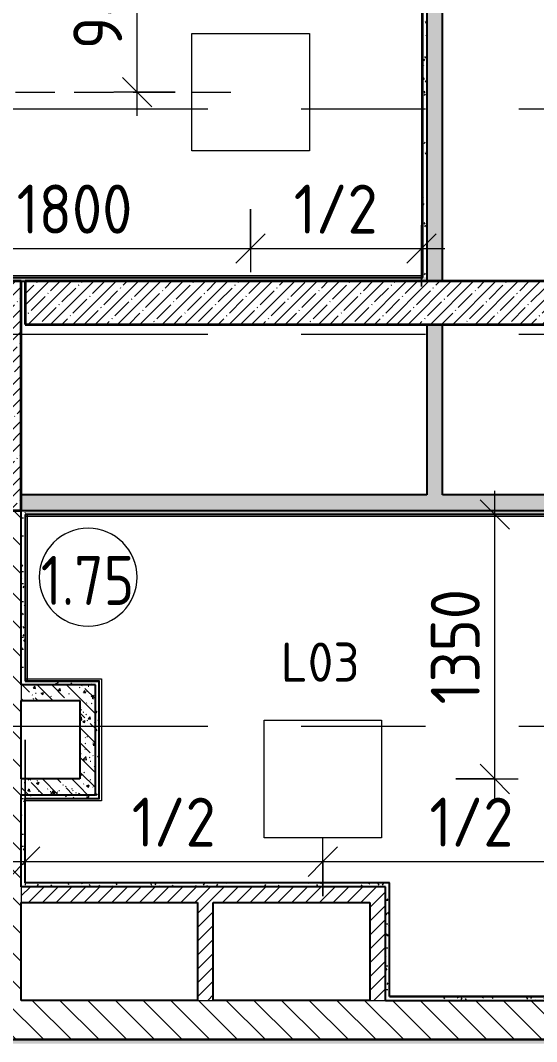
# Model space of a CAD drawing. Header units: millimetres. Extents: x 81425 to 274970, y -8553 to 29000.
# Drawn here: x 86466 to 89101, y 13390 to 18601 of the extents above; entities that cross this region are included whole.
import ezdxf

# ---------------------------------------------------------------- set-up
doc = ezdxf.new("R2010")
doc.units = ezdxf.units.MM
doc.linetypes.add('ADSK_Штрих_ш2 п1', pattern=[300, 200, -100])
doc.linetypes.add('Осевая', pattern=[3175, 635, -476.25, 1587.5, -476.25])
for name, color, linetype, lineweight in [('A-ANNO-DIMS', 7, 'Continuous', 9), ('A-ANNO-DIMS-100', 7, 'Continuous', 9), ('A-ANNO-NOTE', 7, 'Continuous', 9), ('A-AREA-IDEN', 7, 'Continuous', 9), ('A-DETL-2', 7, 'ADSK_Штрих_ш2 п1', 9), ('A-WALL', 7, 'Continuous', 9), ('E-LITE-EQPM-IDEN', 7, 'Continuous', 9), ('I-WALL', 7, 'Continuous', 9), ('Оси-2', 7, 'Осевая', 9)]:
    doc.layers.add(name, color=color, linetype=linetype, lineweight=lineweight)
for name, color, linetype, lineweight, true_color in [('A-WALL-1', 7, 'Continuous', 35, 0x3c3c3c), ('A-WALL-2', 7, 'Continuous', 25, 0x3c3c3c), ('A-WALL-FNSH-2', 7, 'Continuous', 13, 0x3c3c3c)]:
    doc.layers.add(name, color=color, linetype=linetype, lineweight=lineweight, true_color=true_color)
doc.styles.add('GOST Common', font='GOST_Common.ttf', dxfattribs={"height": 200})
doc.styles.add('GOST Common_1', font='GOST_Common.ttf', dxfattribs={"width": 0.9, "height": 250})
doc.styles.add('ISOCPEUR', font='isocpeur.ttf', dxfattribs={"width": 0.9, "height": 250})
doc.dimstyles.new('ISO-2_5_0_9К_БОЛЬШОЙ_1', dxfattribs={"dimscale": 304.8, "dimtxt": 248.995294, "dimasz": 0.492126, "dimexe": 0.393701, "dimexo": 0.984252, "dimgap": 0, "dimtad": 1, "dimdec": 0, "dimrnd": 10, "dimzin": 0, "dimdsep": 46, "dimtxsty": 'ISOCPEUR', "dimblk1": 'OBLIQUE', "dimblk2": 'OBLIQUE', "dimsah": 1, "dimcen": 0.09, "dimdle": 0.393701, "dimazin": 0, "dimtfac": 1, "dimtdec": 4, "dimtix": 1, "dimtmove": 0, "dimatfit": 3, "dimfxl": 1, "dimtvp": 1, "dimtolj": 1, "dimtzin": 0, "dimarcsym": 2})
pattern_1 = [(45, (0, 0), (-57.024626, 57.024626), []), (45, (57.025, 0), (-57.024626, 57.024626), [100.806, -20.161, 3.353, -16.808])]
pattern_2 = [(135, (0, 0), (-70.71068, -70.71068), [])]
pattern_3 = [(135, (0, 0), (-75.43415, -75.43415), [106.68, -17.78, 3.556, -17.78]), (135, (0, 75.39), (-75.43415, -75.43415), []), (50, (0, 0), (127.52922, -11.15758), [13.335, -146.685]), (355, (0, 0), (-24.66966, 133.74002), [10.668, -117.348]), (100.451, (10.63, -0.93), (102.85973, 122.58178), [11.333, -124.663]), (46.184, (0, 35.56), (189.75516, -29.43036), [20.002, -220.027]), (96.636, (15.81, 33.1), (166.1822, 173.1996), [17, -186.995]), (351.184, (0, 35.56), (166.18393, 173.19757), [16.002, -176.022]), (21, (17.78, 26.67), (106.13027, -71.58603), [13.335, -146.685]), (326, (17.78, 26.67), (43.26188, 128.93175), [10.668, -117.348]), (71.451, (26.62, 20.7), (149.39198, 57.34505), [11.333, -124.663]), (37.5, (0, 0), (2.162228, 59.188357), [3.353, -112.573, 3.353, -115.773, -117.792]), (37.5, (0, 0), (2.162228, 59.188357), [-235.052, 3.353, -114.44]), (7.5, (0, 0), (46.773857, 70.126152), [3.353, -64.567, 3.353, -109.906, -44.894]), (7.5, (0, 0), (46.773857, 70.126152), [-181.178, 3.353, -41.542]), (327.5, (-39.65, 0), (94.913671, -4.010093), [3.353, -41.097, 3.353, -135.331, -184.023]), (327.5, (-39.65, 0), (94.913671, -4.010093), [-183.134, 3.353, -180.67]), (317.5, (-57.43, 0), (103.69057, 17.79882), [3.353, -54.432, 3.353, -88.748, -130.683]), (317.5, (-57.43, 0), (103.69057, 17.79882), [-149.885, 3.353, -127.33])]
pattern_4 = [(45, (0, 0), (-35.35534, 35.35534), [])]
pattern_5 = [(0, (0, 0), (121.92, 30.48), [10.058, -81.382, 10.058, -81.382, -487.68]), (0, (0, 0), (121.92, 30.48), [-182.88, 10.058, -172.822, 10.058, -81.382, -213.36]), (0, (0, 0), (121.92, 30.48), [-457.2, 10.058, -50.902, 10.058, -142.342]), (120, (45.72, 15.24), (-87.356454, 90.345817), [10.058, -81.382, 10.058, -81.382, -487.68]), (120, (45.72, 15.24), (-87.356454, 90.345817), [-182.88, 10.058, -172.822, 10.058, -81.382, -213.36]), (120, (45.72, 15.24), (-87.356454, 90.345817), [-457.2, 10.058, -50.902, 10.058, -142.342]), (240, (60.96, 76.2), (-34.563546, -120.825817), [10.058, -81.382, 10.058, -81.382, -487.68]), (240, (60.96, 76.2), (-34.563546, -120.825817), [-182.88, 10.058, -172.822, 10.058, -81.382, -213.36]), (240, (60.96, 76.2), (-34.563546, -120.825817), [-457.2, 10.058, -50.902, 10.058, -142.342])]

# ---------------------------------------------------------------- blocks, each defined once
blk = doc.blocks.new('DIMBLOCK86-План расстановки осветительного оборудования 1 этажа в осях 23-33')
at = {"layer": 'A-ANNO-DIMS-100'}
for p, q in [((85841, 17637.5), (85841, 17316.5)), ((85841, 17436.5), (85841, 17637.5)), ((87641, 17637.5), (87641, 17316.5)), ((87641, 17436.5), (87641, 17637.5)), ((85841, 17436.5), (87641, 17436.5))]:
    blk.add_line(p, q, dxfattribs=at)
at = {"layer": 'A-ANNO-DIMS-100', "lineweight": 20}
for p, q in [((85841, 17436.5), (85916, 17511.5)), ((87641, 17436.5), (87716, 17511.5)), ((85841, 17436.5), (85766, 17361.5)), ((87641, 17436.5), (87566, 17361.5))]:
    blk.add_line(p, q, dxfattribs=at)
at = {"layer": 'A-ANNO-DIMS-100', "color": 0, "insert": (86446.5, 17763.2), "char_height": 250, "width": 706.764, "attachment_point": 1, "line_spacing_factor": 1.149209, "style": 'ISOCPEUR'}
blk.add_mtext('1800', dxfattribs=at)
blk = doc.blocks.new('_Oblique')
at = {"color": 0, "linetype": 'ByBlock', "lineweight": -2}
blk.add_line((-0.5, -0.5), (0.5, 0.5), dxfattribs=at)
blk = doc.blocks.new('DIMBLOCK87-План расстановки осветительного оборудования 1 этажа в осях 23-33')
at = {"layer": 'A-ANNO-DIMS-100'}
for p, q in [((87641, 17637.5), (87641, 17316.5)), ((87641, 17436.5), (87641, 17637.5)), ((88513, 17242.6), (88513, 17556.5)), ((87641, 17436.5), (88633, 17436.5)), ((88513, 17436.5), (88513, 17242.6))]:
    blk.add_line(p, q, dxfattribs=at)
at = {"layer": 'A-ANNO-DIMS-100', "lineweight": 20}
for p, q in [((87641, 17436.5), (87716, 17511.5)), ((88513, 17436.5), (88588, 17511.5)), ((87641, 17436.5), (87566, 17361.5)), ((88513, 17436.5), (88438, 17361.5))]:
    blk.add_line(p, q, dxfattribs=at)
at = {"layer": 'A-ANNO-DIMS-100', "color": 0, "insert": (87861.5, 17763.2), "char_height": 250, "width": 517.144, "attachment_point": 1, "line_spacing_factor": 1.149209, "style": 'ISOCPEUR'}
blk.add_mtext('1/2', dxfattribs=at)
blk = doc.blocks.new('DIMBLOCK94-План расстановки осветительного оборудования 1 этажа в осях 23-33')
at = {"layer": 'A-ANNO-DIMS-100'}
for p, q in [((86490, 14930), (86490, 14188.2)), ((86490, 14308.2), (86490, 14930)), ((88010, 14132.5), (88010, 14428.2)), ((86370, 14308.2), (88010, 14308.2)), ((88010, 14308.2), (88010, 14132.5))]:
    blk.add_line(p, q, dxfattribs=at)
at = {"layer": 'A-ANNO-DIMS-100', "lineweight": 20}
for p, q in [((86490, 14308.2), (86565, 14383.2)), ((88010, 14308.2), (88085, 14383.2)), ((86490, 14308.2), (86415, 14233.2)), ((88010, 14308.2), (87935, 14233.2))]:
    blk.add_line(p, q, dxfattribs=at)
at = {"layer": 'A-ANNO-DIMS-100', "color": 0, "insert": (87034.5, 14634.8), "char_height": 250, "width": 517.144, "attachment_point": 1, "line_spacing_factor": 1.149209, "style": 'ISOCPEUR'}
blk.add_mtext('1/2', dxfattribs=at)
blk = doc.blocks.new('DIMBLOCK95-План расстановки осветительного оборудования 1 этажа в осях 23-33')
at = {"layer": 'A-ANNO-DIMS-100'}
for p, q in [((88010, 14132.5), (88010, 14428.2)), ((89530, 14114.2), (89530, 14428.2)), ((88010, 14308.2), (89650, 14308.2)), ((88010, 14308.2), (88010, 14132.5)), ((89530, 14308.2), (89530, 14114.2))]:
    blk.add_line(p, q, dxfattribs=at)
at = {"layer": 'A-ANNO-DIMS-100', "lineweight": 20}
for p, q in [((88010, 14308.2), (88085, 14383.2)), ((89530, 14308.2), (89605, 14383.2)), ((88010, 14308.2), (87935, 14233.2)), ((89530, 14308.2), (89455, 14233.2))]:
    blk.add_line(p, q, dxfattribs=at)
at = {"layer": 'A-ANNO-DIMS-100', "color": 0, "insert": (88554.5, 14634.8), "char_height": 250, "width": 517.144, "attachment_point": 1, "line_spacing_factor": 1.149209, "style": 'ISOCPEUR'}
blk.add_mtext('1/2', dxfattribs=at)
blk = doc.blocks.new('DIMBLOCK96-План расстановки осветительного оборудования 1 этажа в осях 23-33')
at = {"layer": 'A-ANNO-DIMS-100', "lineweight": 20}
for p, q in [((88887.8, 16080), (88812.8, 16155)), ((88887.8, 16080), (88962.8, 16005)), ((88887.8, 14730), (88812.8, 14805)), ((88887.8, 14730), (88962.8, 14655))]:
    blk.add_line(p, q, dxfattribs=at)
at = {"layer": 'A-ANNO-DIMS-100'}
for p, q in [((88887.8, 14610), (88887.8, 16200)), ((89081.7, 16080), (88767.8, 16080)), ((88887.8, 16080), (89081.7, 16080)), ((88688.3, 14730), (89007.8, 14730)), ((88887.8, 14730), (88688.3, 14730))]:
    blk.add_line(p, q, dxfattribs=at)
at = {"layer": 'A-ANNO-DIMS-100', "color": 0, "insert": (88561.2, 15110.5), "char_height": 250, "width": 706.764, "attachment_point": 1, "rotation": 90, "line_spacing_factor": 1.149209, "style": 'ISOCPEUR'}
blk.add_mtext('1350', dxfattribs=at)
blk = doc.blocks.new('Марка_Помещения - Номер-25198446-План расстановки осветительного оборудования 1 этажа в осях 23-33')
at = {"layer": 'A-AREA-IDEN'}
for start, end in [(360, 180), (180, 360)]:
    blk.add_arc((0, 0), 2.5, start, end, dxfattribs=at)
blk = doc.blocks.new('DIMBLOCK176-План расстановки осветительного оборудования 1 этажа в осях 23-33')
at = {"layer": 'A-ANNO-DIMS-100'}
for p, q in [((87062.1, 18115), (87062.1, 19292)), ((87256, 19172), (86942.1, 19172)), ((87062.1, 19172), (87256, 19172)), ((87256, 18235), (86942.1, 18235)), ((87062.1, 18235), (87256, 18235))]:
    blk.add_line(p, q, dxfattribs=at)
at = {"layer": 'A-ANNO-DIMS-100', "lineweight": 20}
for p, q in [((87062.1, 19172), (86987.1, 19247)), ((87062.1, 19172), (87137.1, 19097)), ((87062.1, 18235), (86987.1, 18310)), ((87062.1, 18235), (87137.1, 18160))]:
    blk.add_line(p, q, dxfattribs=at)
at = {"layer": 'A-ANNO-DIMS-100', "color": 0, "insert": (86735.5, 18454.5), "char_height": 250, "width": 597.589, "attachment_point": 1, "rotation": 90, "line_spacing_factor": 1.149209, "style": 'ISOCPEUR'}
blk.add_mtext('940', dxfattribs=at)

msp = doc.modelspace()

# ---------------------------------------------------------------- hatches: boundary and pattern name
at = {"layer": 'I-WALL'}
h = msp.add_hatch(dxfattribs=at)
h.set_pattern_fill('FP_38', color=256, style=0, pattern_type=2)
h.set_pattern_definition(pattern_5)
h.paths.add_polyline_path([(88521, 17290), (88541, 17290), (88541, 19200), (88521, 19200), (88521, 17298)])
h = msp.add_hatch(dxfattribs=at)
h.set_pattern_fill('FP_8', color=256, style=0, pattern_type=2)
h.set_pattern_definition(pattern_3)
h.paths.add_polyline_path([(88621, 16180), (88621, 17050), (88541, 17050), (88541, 16180)])
h.paths.add_polyline_path([(88541, 17270), (88621, 17270.7), (88621, 19200), (88541, 19200), (88541, 17270.7)])
h = msp.add_hatch(dxfattribs=at)
h.set_pattern_fill('FP_38', color=256, style=0, pattern_type=2)
h.set_pattern_definition(pattern_5)
h.paths.add_polyline_path([(85833, 17270), (88541, 17270.7), (88541, 17290), (84990, 17290), (84990, 17270)])
h = msp.add_hatch(dxfattribs=at)
h.set_pattern_fill('FP_1', color=256, style=0, pattern_type=2)
h.set_pattern_definition(pattern_1)
h.paths.add_polyline_path([(86470, 16100), (86470, 17270), (86270, 17270), (86270, 16100)])
h = msp.add_hatch(dxfattribs=at)
h.set_pattern_fill('FP_1', color=256, style=0, pattern_type=2)
h.set_pattern_definition(pattern_1)
h.paths.add_polyline_path([(92490.3, 17050), (92810, 17050), (92810, 17270), (86490, 17270), (86490, 17050), (91158.8, 17050)])
h = msp.add_hatch(dxfattribs=at)
h.set_pattern_fill('FP_8', color=256, style=0, pattern_type=2)
h.set_pattern_definition(pattern_3)
h.paths.add_polyline_path([(89550, 16100), (89550, 16180), (86470, 16180), (86470, 16100), (89161.6, 16100)])
h = msp.add_hatch(dxfattribs=at)
h.set_pattern_fill('FP_3', color=256, style=0, pattern_type=2)
h.set_pattern_definition(pattern_2)
h.paths.add_polyline_path([(86470, 13600), (86470, 16100), (86270, 16100), (86270, 13600)])
h = msp.add_hatch(dxfattribs=at)
h.set_pattern_fill('FP_38', color=256, style=0, pattern_type=2)
h.set_pattern_definition(pattern_5)
h.paths.add_polyline_path([(86490, 15230), (86490, 16100), (86470, 16100), (86470, 15230)])
h = msp.add_hatch(dxfattribs=at)
h.set_pattern_fill('FP_38', color=256, style=0, pattern_type=2)
h.set_pattern_definition(pattern_5)
h.paths.add_polyline_path([(89530, 16080), (89550, 16080), (89550, 16100), (86490, 16100), (86490, 16080), (89529, 16080)])
h = msp.add_hatch(dxfattribs=at)
h.set_pattern_fill('FP_38', color=256, style=0, pattern_type=2)
h.set_pattern_definition(pattern_5)
h.paths.add_polyline_path([(86848.4, 15210), (86848.4, 15230), (86470, 15230), (86470, 15210)])
h = msp.add_hatch(dxfattribs=at)
h.set_pattern_fill('FP_38', color=256, style=0, pattern_type=2)
h.set_pattern_definition(pattern_5)
h.paths.add_polyline_path([(86848.4, 14650), (86868.4, 14650), (86868.4, 15230), (86848.4, 15230), (86848.4, 14834.9)])
h = msp.add_hatch(dxfattribs=at)
h.set_pattern_fill('FP_8', color=256, style=0, pattern_type=2)
h.set_pattern_definition(pattern_3)
h.paths.add_polyline_path([(86768.4, 15130), (86848.4, 15130), (86848.4, 15210), (86470, 15210), (86470, 15130)])
h = msp.add_hatch(dxfattribs=at)
h.set_pattern_fill('FP_8', color=256, style=0, pattern_type=2)
h.set_pattern_definition(pattern_3)
h.paths.add_polyline_path([(86848.4, 14650), (86848.4, 15130), (86768.4, 15130), (86768.4, 14650)])
h = msp.add_hatch(dxfattribs=at)
h.set_pattern_fill('FP_8', color=256, style=0, pattern_type=2)
h.set_pattern_definition(pattern_3)
h.paths.add_polyline_path([(86768.4, 14650), (86768.4, 14730), (86470, 14730), (86470, 14650)])
h = msp.add_hatch(dxfattribs=at)
h.set_pattern_fill('FP_38', color=256, style=0, pattern_type=2)
h.set_pattern_definition(pattern_5)
h.paths.add_polyline_path([(86490, 14200), (86490, 14650), (86470, 14650), (86470, 14200)])
h = msp.add_hatch(dxfattribs=at)
h.set_pattern_fill('FP_38', color=256, style=0, pattern_type=2)
h.set_pattern_definition(pattern_5)
h.paths.add_polyline_path([(86868.4, 14630), (86868.4, 14650), (86490, 14650), (86491, 14630)])
h = msp.add_hatch(dxfattribs=at)
h.set_pattern_fill('FP_38', color=256, style=0, pattern_type=2)
h.set_pattern_definition(pattern_5)
h.paths.add_polyline_path([(88330, 14180), (88330, 14200), (86470, 14200), (86470, 14180), (87164.4, 14180)])
h = msp.add_hatch(dxfattribs=at)
h.set_pattern_fill('FP_2', color=256, style=0, pattern_type=2)
h.set_pattern_definition(pattern_4)
h.paths.add_polyline_path([(88250, 14100), (88330, 14100), (88330, 14180), (86470, 14180), (86470, 14100), (87450, 14100)])
h = msp.add_hatch(dxfattribs=at)
h.set_pattern_fill('FP_38', color=256, style=0, pattern_type=2)
h.set_pattern_definition(pattern_5)
h.paths.add_polyline_path([(88350, 13600), (88350, 14200), (88330, 14200), (88330, 13600)])
h = msp.add_hatch(dxfattribs=at)
h.set_pattern_fill('FP_2', color=256, style=0, pattern_type=2)
h.set_pattern_definition(pattern_4)
h.paths.add_polyline_path([(87370, 13600), (87450, 13600), (87450, 14100), (87370, 14100), (87370, 13617.1)])
h = msp.add_hatch(dxfattribs=at)
h.set_pattern_fill('FP_2', color=256, style=0, pattern_type=2)
h.set_pattern_definition(pattern_4)
h.paths.add_polyline_path([(88330, 13600), (88330, 14100), (88250, 14100), (88250, 13600)])
h = msp.add_hatch(dxfattribs=at)
h.set_pattern_fill('FP_38', color=256, style=0, pattern_type=2)
h.set_pattern_definition(pattern_5)
h.paths.add_polyline_path([(89360, 13600), (89360, 13620), (88350, 13620), (88350, 13600), (88495.9, 13600)])
h = msp.add_hatch(dxfattribs=at)
h.set_pattern_fill('FP_3', color=256, style=0, pattern_type=2)
h.set_pattern_definition(pattern_2)
h.paths.add_polyline_path([(89360, 13400), (89360, 13600), (84970.7, 13600), (84970.7, 13400), (88495.9, 13400)])
h = msp.add_hatch(dxfattribs=at)
h.set_pattern_fill('FP_38', color=256, style=0, pattern_type=2)
h.set_pattern_definition(pattern_5)
h.paths.add_polyline_path([(98481.8, 13380), (98500, 13380), (98500, 13400), (84970.7, 13400), (84970.7, 13380), (98480, 13380)])

# ---------------------------------------------------------------- linework, layer by layer
at = {"layer": 'A-ANNO-NOTE'}
for p, q in [((87341, 18535), (87941, 18535)), ((87341, 17935), (87341, 18535)), ((87941, 18535), (87941, 17935)), ((87941, 17935), (87341, 17935)), ((87710, 15030), (88310, 15030)), ((87710, 14430), (87710, 15030)), ((88310, 15030), (88310, 14430)), ((88310, 14430), (87710, 14430))]:
    msp.add_line(p, q, dxfattribs=at)
at = {"layer": 'A-DETL-2'}
msp.add_line((85841, 18235), (87641, 18235), dxfattribs=at)
at = {"layer": 'A-WALL'}
for p, q in [((86470, 15210), (86470, 15130)), ((86470, 14730), (86470, 14650)), ((86470, 14180), (86470, 14100)), ((87370, 13600), (87450, 13600)), ((88250, 13600), (88330, 13600))]:
    msp.add_line(p, q, dxfattribs=at)
at = {"layer": 'A-WALL-1'}
for p, q in [((86470, 17270), (84970.7, 17270)), ((86470, 16100), (86470, 17270)), ((89160, 17270), (86490, 17270)), ((86490, 17270), (86490, 17050)), ((86490, 17050), (92810, 17050)), ((86270, 16100), (86470, 16100))]:
    msp.add_line(p, q, dxfattribs=at)
at = {"layer": 'A-WALL-2'}
for p, q in [((88521, 17290), (88521, 19180)), ((88541, 19200), (88541, 17270)), ((88621, 17270), (88621, 19200)), ((84990, 17290), (88521, 17290)), ((86470, 17270), (86490, 17270)), ((88541, 17050), (88541, 16180)), ((88621, 16180), (88621, 17050)), ((88541, 16180), (86470, 16180)), ((89550, 16180), (88621, 16180)), ((86470, 15210), (86470, 16100)), ((86470, 16100), (89550, 16100)), ((89530, 16080), (86490, 16080)), ((86490, 16080), (86490, 15230)), ((86490, 15230), (86868.4, 15230)), ((86868.4, 14630), (86868.4, 15230)), ((86848.4, 15210), (86470, 15210)), ((86848.4, 14650), (86848.4, 15210)), ((86470, 14730), (86470, 15130)), ((86470, 15130), (86768.4, 15130)), ((86768.4, 15130), (86768.4, 14730)), ((86768.4, 14730), (86470, 14730)), ((86470, 14180), (86470, 14650)), ((86470, 14650), (86848.4, 14650)), ((86490, 14200), (86490, 14630)), ((86490, 14630), (86868.4, 14630)), ((88330, 14180), (86470, 14180)), ((88350, 14200), (86490, 14200)), ((88330, 13600), (88330, 14180)), ((88350, 13620), (88350, 14200)), ((86470, 13600), (86470, 14100)), ((86470, 14100), (87370, 14100)), ((87370, 14100), (87370, 13600)), ((87450, 14100), (88250, 14100)), ((87450, 13600), (87450, 14100)), ((88250, 14100), (88250, 13600)), ((88350, 13620), (89340, 13620)), ((87370, 13600), (86470, 13600)), ((88250, 13600), (87450, 13600)), ((88330, 13600), (89360, 13600)), ((84970.7, 13400), (89360, 13400)), ((96820, 13400), (84970.7, 13400))]:
    msp.add_line(p, q, dxfattribs=at)
at = {"layer": 'A-WALL-FNSH-2'}
for p, q in [((88513, 19172), (88513, 17298)), ((88513, 17298), (84998, 17298)), ((86491, 16079), (89529, 16079)), ((86491, 15231), (86491, 16079)), ((86869.4, 15231), (86491, 15231)), ((86869.4, 14629), (86869.4, 15231)), ((86490, 14629), (86869.4, 14629)), ((86491, 14201), (86491, 14630)), ((88351, 14201), (86491, 14201)), ((88351, 13621), (88351, 14201)), ((89340, 13621), (88351, 13621))]:
    msp.add_line(p, q, dxfattribs=at)
at = {"layer": 'I-WALL'}
for p, q in [((89530, 16069), (86490, 16069)), ((86501, 16080), (86501, 15230)), ((86490, 15241), (86879.4, 15241)), ((86879.4, 15241), (86879.4, 14619)), ((86879.4, 14619), (86490, 14619))]:
    msp.add_line(p, q, dxfattribs=at)
at = {"layer": 'Оси-2'}
for p, q in [((84724.5, 18150), (122788, 18150)), ((84724.5, 17000), (122788, 17000)), ((84724.5, 15000), (122188, 15000)), ((84724.5, 13400), (122188, 13400))]:
    msp.add_line(p, q, dxfattribs=at)

# ---------------------------------------------------------------- block references
at = {"layer": 'A-AREA-IDEN', "xscale": 99.99999999999993, "yscale": 99.99999999999993, "zscale": 99.99999999999993}
msp.add_blockref('Марка_Помещения - Номер-25198446-План расстановки осветительного оборудования 1 этажа в осях 23-33', (86811.5, 15759.8), dxfattribs=at)

# ---------------------------------------------------------------- texts
at = {"layer": 'A-AREA-IDEN', "insert": (86569.7, 15868.3), "char_height": 250, "width": 606.076, "attachment_point": 1, "style": 'GOST Common_1'}
msp.add_mtext('1.75', dxfattribs=at)
at = {"layer": 'E-LITE-EQPM-IDEN', "insert": (87795.4, 15426.3), "char_height": 200, "width": 521.097, "attachment_point": 1, "style": 'GOST Common'}
msp.add_mtext('L03', dxfattribs=at)

# ---------------------------------------------------------------- dimensions: what is measured, and where the dimension line sits
at = {"layer": 'A-ANNO-DIMS'}
for base, p1, p2, override, picture, middle in [((87062.1, 19172), (86956, 18235), (86956, 19172), {"dimpost": '<>', "dimfxl": 936.999935}, 'DIMBLOCK176-План расстановки осветительного оборудования 1 этажа в осях 23-33', (86937.1, 18703.5)), ((88887.8, 16080), (88388.3, 14730), (88781.7, 16080), {"dimpost": '<>', "dimfxl": 1406.165299}, 'DIMBLOCK96-План расстановки осветительного оборудования 1 этажа в осях 23-33', (88762.8, 15405))]:
    dim = msp.add_linear_dim(base=base, p1=p1, p2=p2, angle=90, dimstyle='ISO-2_5_0_9К_БОЛЬШОЙ_1', override=override, dxfattribs=at)
    dim.commit()
    dim.dimension.update_dxf_attribs({"geometry": picture, "text_midpoint": middle})
dim = msp.add_linear_dim(base=(87641, 17436.5), p1=(85841, 17937.5), p2=(87641, 17937.5), dimstyle='ISO-2_5_0_9К_БОЛЬШОЙ_1', override={"dimpost": '<>', "dimfxl": 1800}, dxfattribs=at)
dim.commit()
dim.dimension.update_dxf_attribs({"geometry": 'DIMBLOCK86-План расстановки осветительного оборудования 1 этажа в осях 23-33', "text_midpoint": (86741, 17561.5)})
for base, p1, p2, override, picture, middle in [((88513, 17436.5), (87641, 17937.5), (88513, 17542.6), {"dimpost": '<>', "dimfxl": 957.247279}, 'DIMBLOCK87-План расстановки осветительного оборудования 1 этажа в осях 23-33', (88077, 17561.5)), ((88010, 14308.2), (86490, 15230), (88010, 14432.5), {"dimpost": '<>', "dimfxl": 1716.509889}, 'DIMBLOCK94-План расстановки осветительного оборудования 1 этажа в осях 23-33', (87250, 14433.2)), ((89530, 14308.2), (88010, 14432.5), (89530, 14414.2), {"dimpost": '<>', "dimfxl": 1520.109587}, 'DIMBLOCK95-План расстановки осветительного оборудования 1 этажа в осях 23-33', (88770, 14433.2))]:
    dim = msp.add_linear_dim(base=base, p1=p1, p2=p2, text='1/2', dimstyle='ISO-2_5_0_9К_БОЛЬШОЙ_1', override=override, dxfattribs=at)
    dim.commit()
    dim.dimension.update_dxf_attribs({"geometry": picture, "text_midpoint": middle})

doc.saveas('drawing.dxf')
